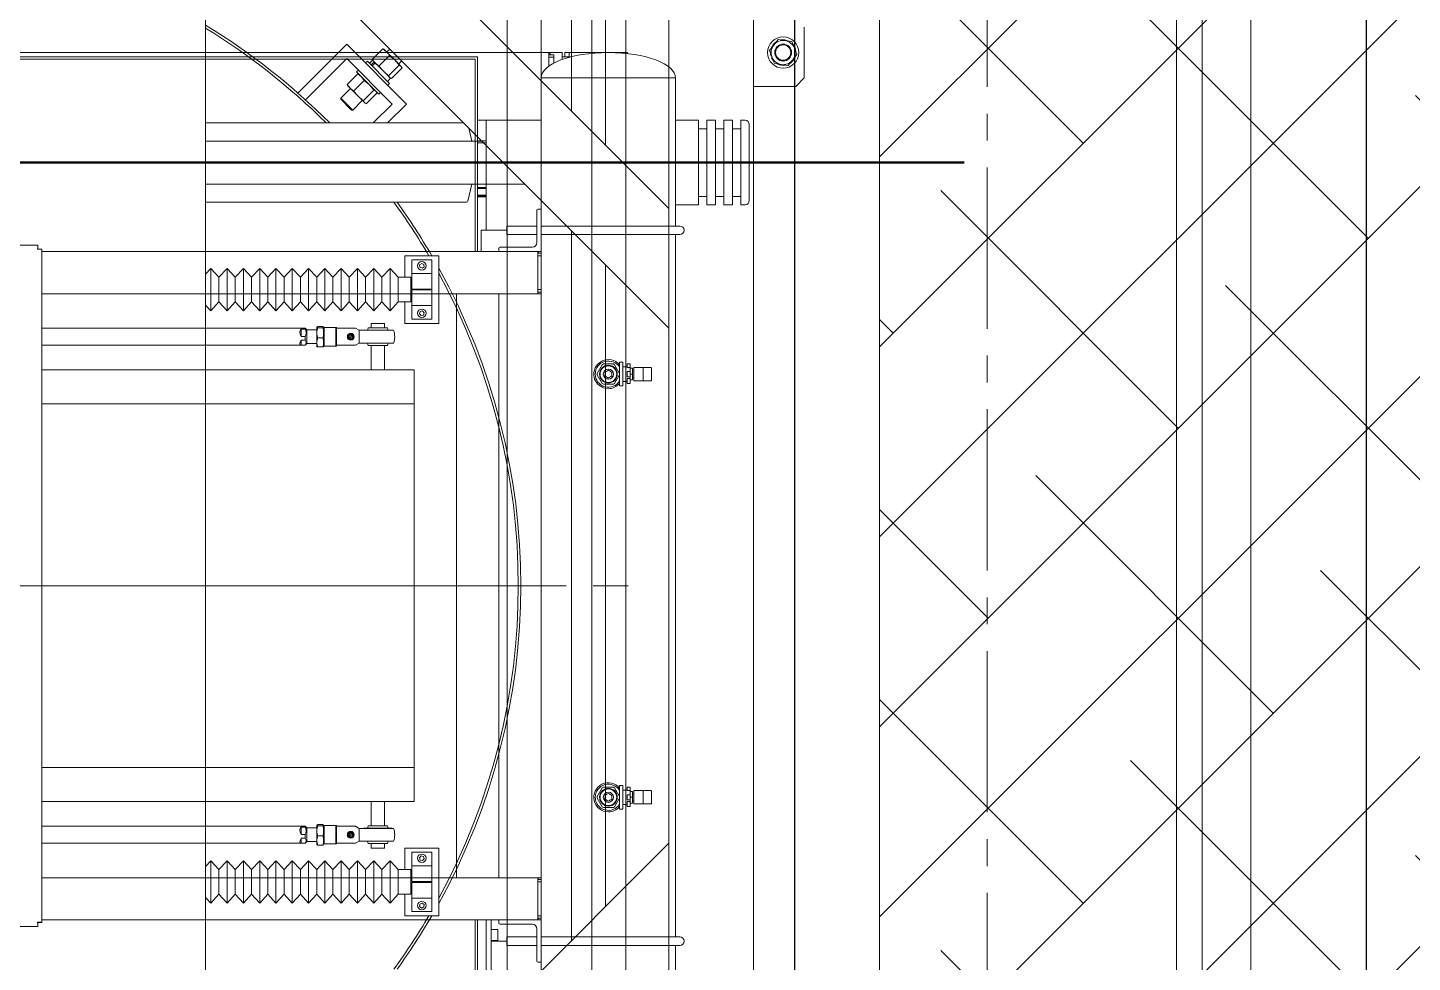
# Model space of a CAD drawing. Header units: millimetres. Extents: x 163705 to 1616509, y 81827 to 302547.
# Drawn here: x 215946 to 217582, y 143615 to 144719 of the extents above; entities that cross this region are included whole.
import ezdxf

# ---------------------------------------------------------------- set-up
doc = ezdxf.new("R2010")
doc.units = ezdxf.units.MM
doc.header["$LTSCALE"] = 10
doc.linetypes.add('CENTER2', pattern=[28.575, 19.05, -3.175, 3.175, -3.175])
for name, color, linetype, lineweight in [('1-中心线', 1, 'CENTER2', 0), ('1-填充', 8, 'Continuous', 18), ('1-护栏', 4, 'Continuous', 18), ('1-设备轮廓', 2, 'Continuous', 18)]:
    doc.layers.add(name, color=color, linetype=linetype, lineweight=lineweight)

# ---------------------------------------------------------------- blocks, each defined once
blk = doc.blocks.new('G$CB724F952')
blk.add_lwpolyline([(3, 3), (3, 1753), (1753, 1753), (1753, 3)], close=True)
blk.add_lwpolyline([(1713, 1653), (1713, 103)])
at = {"layer": '1-中心线'}
blk.add_line((0, 878), (1756, 878), dxfattribs=at)
blk = doc.blocks.new('G$C3B61D3F5')
for p, q in [((1426, 1330), (2695, 1330)), ((2711, 1330), (2695, 1330)), ((2695, 1330), (2695, 1320)), ((2695, 1327.5), (2701, 1327.5)), ((2701, 1327.5), (2701, 1324.5)), ((2711, 1330), (2711, 1322)), ((2714, 1325), (2714, 1330)), ((2714, 1330), (2719, 1330)), ((2719, 1325), (2719, 1330)), ((2719, 1330), (2783, 1330)), ((2783, 1329.3), (2783, 1330)), ((2783, 1330), (2788, 1330)), ((2788, 1328.8), (2788, 1330)), ((1011, 1325), (2611, 1325)), ((2608, 1322), (1014, 1322)), ((2608, 1095), (2608, 1322)), ((2611, 1095), (2611, 1325)), ((2695, 1324.5), (2701, 1324.5)), ((2695, 1320), (2695, 1313.9)), ((2701, 1324.5), (2701, 1317.5)), ((2719, 1325), (2711, 1325)), ((2711, 1322), (2711, 1321.8)), ((2721.6, 1325), (2719, 1325)), ((2686, 1300), (2686, 1145)), ((2686, 1300), (2845, 1300)), ((2686, 1300), (2845, 1300)), ((2845, 1125), (2845, 1300)), ((2611, 1250), (2621, 1250)), ((2621, 1250), (2621, 1120)), ((2621, 1250), (2631, 1250)), ((2631, 1250), (2686, 1250)), ((2872, 1250), (2845, 1250)), ((2872, 1150), (2872, 1250)), ((2892, 1250), (2882, 1250)), ((2882, 1150), (2882, 1250)), ((2892, 1150), (2892, 1250)), ((2912, 1250), (2902, 1250)), ((2902, 1150), (2902, 1250)), ((2912, 1150), (2912, 1250)), ((2927, 1250), (2922, 1250)), ((2922, 1150), (2922, 1250)), ((2932, 1155), (2932, 1245)), ((2882, 1240), (2872, 1240)), ((2902, 1240), (2892, 1240)), ((2922, 1240), (2912, 1240)), ((2611, 1225.5), (2621, 1225.5)), ((2611, 1223.5), (2621, 1223.5)), ((2611, 1170.6), (2621, 1170.6)), ((2611, 1169.5), (2621, 1169.5)), ((2611, 1161.5), (2621, 1161.5)), ((2611, 1160.5), (2621, 1160.5)), ((2621, 1159.5), (2611, 1159.5)), ((2845, 1150), (2872, 1150)), ((2872, 1160), (2882, 1160)), ((2882, 1150), (2892, 1150)), ((2892, 1160), (2902, 1160)), ((2902, 1150), (2912, 1150)), ((2912, 1160), (2922, 1160)), ((2922, 1150), (2927, 1150)), ((2681, 1105.5), (2681, 1143.3)), ((2682.7, 1145), (2686, 1145)), ((2686, 1145), (2686, 1095)), ((2615, 1120), (2615, 1095)), ((2622, 1120), (2615, 1120)), ((2645.5, 1120), (2622, 1120)), ((2681, 1125), (2645.5, 1125)), ((2645.5, 1115), (2645.5, 1125)), ((2645.5, 1115), (2681, 1115)), ((2765.5, 1125), (2686, 1125)), ((2686, 1115), (2765.5, 1115)), ((2850, 1125), (2765.5, 1125)), ((2765.5, 1115), (2850, 1115)), ((2845, 285), (2845, 1115)), ((2091.3, 1102.5), (1530.7, 1102.5)), ((2091.3, 1102.5), (2091.3, 1098.5)), ((2096, 1097.8), (2092, 1097.8)), ((2096, 302.2), (2096, 1097.8)), ((2636, 1095), (2636, 1098.3)), ((2637.7, 1100), (2675.5, 1100)), ((2096, 1095), (2682, 1095)), ((2686, 1095), (2682, 1095)), ((2682, 1095), (2682, 1087)), ((2682, 1093), (2686, 1093)), ((2682, 1090), (2686, 1090)), ((2682, 1087), (2682, 1053)), ((2686, 1095), (2686, 1093)), ((2686, 1093), (2686, 1090)), ((2686, 1090), (2686, 1050)), ((2682, 1053), (2682, 1045)), ((2682, 1050), (2686, 1050)), ((2686, 1050), (2686, 1047)), ((2096, 1045), (2586, 1045)), ((2586, 355), (2586, 1045)), ((2586, 1045), (2594, 1045)), ((2594, 1045), (2628, 1045)), ((2628, 1045), (2636, 1045)), ((2636, 355), (2636, 1045)), ((2636, 1045), (2682, 1045)), ((2682, 1047), (2686, 1047)), ((2682, 1045), (2686, 1045)), ((2686, 1047), (2686, 1045)), ((2686, 355), (2686, 1045)), ((2407, 1004.2), (2096, 1004.2)), ((2407, 1003.3), (2402.5, 1003.3)), ((2402.5, 1003.3), (2402.5, 994.5)), ((2409, 1002.2), (2407, 1004.2)), ((2407, 1003.3), (2407, 1004.2)), ((2421, 1002.2), (2409, 1002.2)), ((2409, 998.6), (2409, 1002.2)), ((2409, 986.2), (2409, 998.6)), ((2421, 1005.7), (2421.1, 1005.8)), ((2421, 1005.7), (2421, 1005.8)), ((2421, 998.8), (2421, 1005.7)), ((2421, 987.4), (2421, 998.8)), ((2421.3, 1006.1), (2422, 1006.4)), ((2422, 1006.4), (2428, 1006.4)), ((2422, 1004.9), (2428, 1004.9)), ((2428, 1006.4), (2428.7, 1006.1)), ((2428.9, 1005.8), (2429, 1005.7)), ((2429, 1005.7), (2429, 1005.8)), ((2429, 1005.2), (2429, 1005.7)), ((2429, 983.2), (2429, 1005.2)), ((2429.5, 983.2), (2429.5, 1005.2)), ((2443.5, 1005.2), (2429.5, 1005.2)), ((2443.5, 983.2), (2443.5, 1005.2)), ((2444, 983.2), (2444, 1005.2)), ((2466.6, 1004.2), (2444, 1004.2)), ((2466.6, 1004.2), (2470.9, 1001.8)), ((2470.9, 986.8), (2470.9, 1001.8)), ((2476.5, 1001.9), (2509.5, 1001.9)), ((2481.6, 1004.8), (2504.4, 1004.8)), ((2511.5, 1001.8), (2482.6, 1001.8)), ((2485, 1010), (2485, 1004.8)), ((2501, 1010), (2485, 1010)), ((2501, 1004.8), (2501, 1010)), ((2509.5, 1001.8), (2509.5, 1001.9)), ((2096, 984.2), (2407, 984.2)), ((2402.5, 994.5), (2407, 994.5)), ((2407, 990), (2402.5, 990)), ((2402.5, 984.3), (2402.5, 990)), ((2402.5, 984.3), (2407, 984.3)), ((2407, 990), (2407, 994.5)), ((2407, 984.2), (2409, 986.2)), ((2407, 984.2), (2407, 984.3)), ((2409, 986.2), (2421, 986.2)), ((2421, 982.8), (2421, 987.4)), ((2422, 992.8), (2428, 992.8)), ((2422, 982.1), (2428, 982.1)), ((2429, 982.8), (2429, 983.2)), ((2429.5, 983.2), (2443.5, 983.2)), ((2444, 984.2), (2466.6, 984.2)), ((2470.9, 986.8), (2466.6, 984.2)), ((2476.5, 986.6), (2509.5, 986.6)), ((2481.6, 983.8), (2504.4, 983.8)), ((2482.6, 986.8), (2511.5, 986.8)), ((2485, 983.8), (2485, 955)), ((2501, 955), (2501, 983.8)), ((2509.5, 986.6), (2509.5, 986.8)), ((2536, 955), (2096, 955)), ((2536, 955), (2536, 915)), ((2758.1, 961.1), (2752.2, 950.9)), ((2752.2, 950.9), (2752.2, 949.1)), ((2752.2, 949.1), (2758.1, 938.9)), ((2759.6, 962), (2758.1, 961.1)), ((2771.4, 962), (2759.6, 962)), ((2772.9, 961.1), (2771.4, 962)), ((2778.8, 950.9), (2772.9, 961.1)), ((2772.9, 938.9), (2778.8, 949.1)), ((2778.8, 958.5), (2778.5, 958.5)), ((2782.4, 964), (2778.8, 964)), ((2778.8, 964), (2778.8, 960)), ((2778.8, 960), (2778.8, 951)), ((2778.8, 950.9), (2778.8, 949.1)), ((2782.4, 964), (2782.4, 960)), ((2782.4, 960), (2782.4, 940)), ((2787.8, 958.5), (2782.4, 958.5)), ((2787.8, 962), (2787.8, 961.5)), ((2787.8, 962), (2791.2, 962)), ((2787.8, 961.5), (2787.8, 958)), ((2790.7, 958), (2787.8, 958)), ((2787.8, 953), (2787.8, 952.5)), ((2787.8, 953), (2791.2, 953)), ((2787.8, 952.5), (2787.8, 947.5)), ((2791.2, 962), (2791.2, 961.5)), ((2791.2, 961.5), (2791.2, 957.4)), ((2791.2, 953), (2791.2, 957.4)), ((2793.8, 956.9), (2791.2, 956.9)), ((2791.2, 953), (2791.2, 952.5)), ((2791.2, 952.5), (2791.2, 947.5)), ((2793.8, 950), (2791.2, 950)), ((2793.8, 956.9), (2793.8, 950)), ((2795.6, 954), (2793.8, 954)), ((2793.8, 950), (2793.8, 943.1)), ((2795.6, 957.9), (2795.6, 942.1)), ((2795.6, 957.9), (2797.4, 957.9)), ((2797.4, 957.9), (2807.7, 957.9)), ((2806.7, 942.1), (2806.7, 956.9)), ((2815.5, 957.9), (2807.7, 957.9)), ((2816.5, 956.9), (2816.5, 942.1)), ((2758.1, 938.9), (2759.6, 938)), ((2759.6, 938), (2771.4, 938)), ((2771.4, 938), (2772.9, 938.9)), ((2778.5, 941.5), (2778.8, 941.5)), ((2778.8, 949), (2778.8, 940)), ((2778.8, 940), (2778.8, 936)), ((2778.8, 936), (2782.4, 936)), ((2782.4, 941.5), (2787.8, 941.5)), ((2782.4, 940), (2782.4, 936)), ((2787.8, 947.5), (2787.8, 947)), ((2787.8, 947), (2791.2, 947)), ((2787.8, 944.9), (2790.7, 944.9)), ((2787.8, 944.9), (2787.8, 939.6)), ((2787.8, 939.6), (2787.8, 939.1)), ((2787.8, 939.1), (2791.2, 939.1)), ((2791.2, 947.5), (2791.2, 947)), ((2791.2, 945.8), (2791.2, 947)), ((2791.2, 945.8), (2791.2, 939.6)), ((2793.8, 943.1), (2791.2, 943.1)), ((2791.2, 939.6), (2791.2, 939.1)), ((2793.8, 946), (2795.6, 946)), ((2795.6, 942.1), (2797.4, 942.1)), ((2797.4, 942.1), (2806.5, 942.1)), ((2815.5, 942.1), (2807.7, 942.1)), ((2536, 915), (2096, 915)), ((2096, 915), (2536, 915)), ((2536, 915), (2536, 485)), ((2536, 485), (2096, 485)), ((2536, 485), (2096, 485)), ((2536, 445), (2536, 485)), ((2758.1, 461.1), (2752.2, 450.9)), ((2759.6, 462), (2758.1, 461.1)), ((2771.4, 462), (2759.6, 462)), ((2772.9, 461.1), (2771.4, 462)), ((2778.8, 450.9), (2772.9, 461.1)), ((2778.8, 458.5), (2778.5, 458.5)), ((2782.4, 464), (2778.8, 464)), ((2778.8, 464), (2778.8, 460)), ((2778.8, 460), (2778.8, 451)), ((2782.4, 464), (2782.4, 460)), ((2782.4, 460), (2782.4, 440)), ((2787.8, 458.5), (2782.4, 458.5)), ((2787.8, 462), (2787.8, 461.5)), ((2787.8, 462), (2791.2, 462)), ((2787.8, 461.5), (2787.8, 458)), ((2791.2, 462), (2791.2, 461.5)), ((2791.2, 461.5), (2791.2, 457.4)), ((2536, 445), (2096, 445)), ((2485, 445), (2485, 416.2)), ((2501, 416.2), (2501, 445)), ((2752.2, 450.9), (2752.2, 449.1)), ((2752.2, 449.1), (2758.1, 438.9)), ((2772.9, 438.9), (2778.8, 449.1)), ((2778.8, 450.9), (2778.8, 449.1)), ((2778.8, 449), (2778.8, 440)), ((2790.7, 458), (2787.8, 458)), ((2787.8, 453), (2787.8, 452.5)), ((2787.8, 453), (2791.2, 453)), ((2787.8, 452.5), (2787.8, 447.5)), ((2787.8, 447.5), (2787.8, 447)), ((2787.8, 447), (2791.2, 447)), ((2787.8, 444.9), (2790.7, 444.9)), ((2787.8, 444.9), (2787.8, 439.6)), ((2791.2, 453), (2791.2, 457.4)), ((2793.8, 456.9), (2791.2, 456.9)), ((2791.2, 453), (2791.2, 452.5)), ((2791.2, 452.5), (2791.2, 447.5)), ((2793.8, 450), (2791.2, 450)), ((2791.2, 447.5), (2791.2, 447)), ((2791.2, 445.8), (2791.2, 447)), ((2791.2, 445.8), (2791.2, 439.6)), ((2793.8, 443.1), (2791.2, 443.1)), ((2793.8, 456.9), (2793.8, 450)), ((2795.6, 454), (2793.8, 454)), ((2793.8, 450), (2793.8, 443.1)), ((2793.8, 446), (2795.6, 446)), ((2795.6, 457.9), (2795.6, 442.1)), ((2795.6, 457.9), (2797.4, 457.9)), ((2795.6, 442.1), (2797.4, 442.1)), ((2797.4, 457.9), (2807.7, 457.9)), ((2797.4, 442.1), (2806.5, 442.1)), ((2806.7, 442.1), (2806.7, 456.9)), ((2815.5, 457.9), (2807.7, 457.9)), ((2815.5, 442.1), (2807.7, 442.1)), ((2816.5, 456.9), (2816.5, 442.1)), ((2758.1, 438.9), (2759.6, 438)), ((2759.6, 438), (2771.4, 438)), ((2771.4, 438), (2772.9, 438.9)), ((2778.5, 441.5), (2778.8, 441.5)), ((2778.8, 440), (2778.8, 436)), ((2778.8, 436), (2782.4, 436)), ((2782.4, 441.5), (2787.8, 441.5)), ((2782.4, 440), (2782.4, 436)), ((2787.8, 439.6), (2787.8, 439.1)), ((2787.8, 439.1), (2791.2, 439.1)), ((2791.2, 439.6), (2791.2, 439.1)), ((2407, 415.8), (2096, 415.8)), ((2407, 414.8), (2402.5, 414.8)), ((2402.5, 414.8), (2402.5, 406)), ((2409, 413.8), (2407, 415.8)), ((2407, 414.8), (2407, 415.8)), ((2421, 413.8), (2409, 413.8)), ((2409, 410.1), (2409, 413.8)), ((2409, 397.8), (2409, 410.1)), ((2421, 417.2), (2421.1, 417.3)), ((2421, 410.3), (2421, 417.2)), ((2421, 417.2), (2421, 417.2)), ((2421, 398.9), (2421, 410.3)), ((2421.3, 417.6), (2422, 417.9)), ((2422, 417.9), (2428, 417.9)), ((2422, 416.4), (2428, 416.4)), ((2428, 417.9), (2428.7, 417.6)), ((2428.9, 417.3), (2429, 417.2)), ((2429, 416.8), (2429, 417.2)), ((2429, 417.2), (2429, 417.2)), ((2429, 394.8), (2429, 416.8)), ((2429.5, 394.8), (2429.5, 416.8)), ((2443.5, 416.8), (2429.5, 416.8)), ((2443.5, 394.8), (2443.5, 416.8)), ((2444, 394.8), (2444, 416.8)), ((2466.6, 415.8), (2444, 415.8)), ((2466.6, 415.8), (2470.9, 413.2)), ((2470.9, 398.2), (2470.9, 413.2)), ((2476.5, 413.4), (2509.5, 413.4)), ((2481.6, 416.2), (2504.4, 416.2)), ((2511.5, 413.2), (2482.6, 413.2)), ((2509.5, 413.2), (2509.5, 413.4)), ((2096, 395.8), (2407, 395.8)), ((2402.5, 406), (2407, 406)), ((2407, 401.5), (2402.5, 401.5)), ((2402.5, 395.8), (2402.5, 401.5)), ((2402.5, 395.8), (2407, 395.8)), ((2407, 401.5), (2407, 406)), ((2407, 395.8), (2409, 397.8)), ((2407, 395.8), (2407, 395.8)), ((2409, 397.8), (2421, 397.8)), ((2421, 394.2), (2421, 398.9)), ((2422, 404.3), (2428, 404.3)), ((2422, 393.6), (2428, 393.6)), ((2429, 394.2), (2429, 394.8)), ((2429.5, 394.8), (2443.5, 394.8)), ((2444, 395.8), (2466.6, 395.8)), ((2470.9, 398.2), (2466.6, 395.8)), ((2476.5, 398.1), (2509.5, 398.1)), ((2481.6, 395.2), (2504.4, 395.2)), ((2482.6, 398.2), (2511.5, 398.2)), ((2485, 395.2), (2485, 390)), ((2501, 390), (2501, 395.2)), ((2509.5, 398.1), (2509.5, 398.2)), ((2501, 390), (2485, 390)), ((2096, 355), (2586, 355)), ((2594, 355), (2586, 355)), ((2594, 355), (2628, 355)), ((2636, 355), (2628, 355)), ((2636, 355), (2682, 355)), ((2686, 355), (2682, 355)), ((2682, 355), (2682, 347)), ((2682, 353), (2686, 353)), ((2682, 350), (2686, 350)), ((2682, 347), (2682, 313)), ((2686, 355), (2686, 353)), ((2686, 353), (2686, 350)), ((2686, 350), (2686, 310)), ((2682, 313), (2682, 305)), ((1530.7, 297.5), (2091.3, 297.5)), ((2091.3, 297.5), (2091.3, 301.5)), ((2096, 302.2), (2092, 302.2)), ((2096, 305), (2682, 305)), ((2608, 78), (2608, 305)), ((2611, 75), (2611, 305)), ((2621, 95), (2621, 305)), ((2621, 305), (2621, 95)), ((2627, 95), (2627, 305)), ((2636, 305), (2636, 301.7)), ((2637.7, 300), (2675.5, 300)), ((2682, 310), (2686, 310)), ((2682, 307), (2686, 307)), ((2686, 305), (2682, 305)), ((2686, 310), (2686, 307)), ((2686, 307), (2686, 305)), ((2686, 255), (2686, 305)), ((2634.9, 293.8), (2627, 293.8)), ((2627, 280.8), (2634.9, 280.8)), ((2645.5, 280), (2627, 280)), ((2635, 293.7), (2635, 280.9)), ((2635, 280.9), (2635, 280.9)), ((2681, 285), (2645.5, 285)), ((2645.5, 275), (2645.5, 285)), ((2681, 294.5), (2681, 256.7)), ((2765.5, 285), (2686, 285)), ((2850, 285), (2765.5, 285)), ((2645.5, 275), (2681, 275)), ((2686, 275), (2765.5, 275)), ((2765.5, 275), (2850, 275)), ((2845, 218), (2845, 275)), ((2682.7, 255), (2686, 255)), ((2686, 255), (2686, 221))]:
    blk.add_line(p, q)
at = {"flags": 128}
for points in [[(2697.6, 1327.5), (2696.6, 1328.3), (2695, 1329.2)], [(2683.3, 1093), (2682.4, 1093.7), (2682, 1093.9)], [(2682, 1046.1), (2682.4, 1046.3), (2683.3, 1047)], [(2683.3, 353), (2682.4, 353.7), (2682, 353.9)], [(2682, 306.1), (2682.4, 306.3), (2683.3, 307)]]:
    blk.add_lwpolyline(points, dxfattribs=at)
for centre, radius in [((2461, 994.2), 4), ((2461, 994.2), 2.3), ((2461, 994.2), 1), ((2765.5, 950), 10.5), ((2765.5, 950), 9.8), ((2765.5, 950), 6), ((2765.5, 450), 10.5), ((2765.5, 450), 9.8), ((2765.5, 450), 6), ((2461, 405.7), 4), ((2461, 405.7), 2.3), ((2461, 405.7), 1)]:
    blk.add_circle(centre, radius)
for centre, radius, start, end in [((2927, 1245), 5, 0, 90), ((2927, 1155), 5, 270, 0), ((2682.7, 1143.3), 1.67, 90, 180), ((2850, 1120), 5, 270, 90), ((2637.7, 1098.3), 1.67, 90, 180), ((2675.5, 1105.5), 5.5, 270, 0), ((2509.6, 994.2), 29.9, 159.436, 165.2714), ((2476.4, 994.2), 29.9, 14.7286, 20.564), ((2493, 994.2), 20, 0, 22.0243), ((2461, 994.2), 3.18, 0, 180.0843), ((2461, 994.2), 3.18, 180.0843, 0), ((2509.6, 994.2), 29.9, 194.7286, 200.564), ((2476.4, 994.2), 29.9, 339.436, 345.2714), ((2493, 994.2), 20, 337.9757, 0), ((2765.5, 950), 17.2, 39.5549, 270), ((2765.5, 950), 15.5, 30.9, 329.1), ((2765.5, 950), 17.2, 270, 320.4451), ((2765.5, 450), 17.2, 39.5549, 270), ((2765.5, 450), 15.5, 30.9, 329.1), ((2765.5, 450), 17.2, 270, 320.4451), ((2509.6, 405.7), 29.9, 159.436, 165.2714), ((2476.4, 405.7), 29.9, 14.7286, 20.564), ((2493, 405.7), 20, 0, 22.0243), ((2461, 405.7), 3.18, 0, 180.0843), ((2461, 405.7), 3.18, 180.0843, 0), ((2509.6, 405.7), 29.9, 194.7286, 200.564), ((2476.4, 405.7), 29.9, 339.436, 345.2714), ((2493, 405.7), 20, 337.9757, 0), ((2637.7, 301.7), 1.67, 180, 270), ((2675.5, 294.5), 5.5, 0, 90), ((2634.9, 293.7), 0.1, 0, 90), ((2634.9, 280.9), 0.1, 270, 0), ((2850, 280), 5, 270, 90), ((2682.7, 256.7), 1.67, 180, 270)]:
    blk.add_arc(centre, radius, start, end)
for centre, major_axis, ratio, start_param, end_param in [((2765.5, 1300), (-79.5, 0), 0.377358, 4.712389, 6.283185), ((2765.5, 1300), (79.5, 0), 0.377358, 0, 1.570796), ((2411, 994.2), (-8.79, 8.79), 0.542909, 6.225757, 7.335379), ((2411, 994.2), (9.59, 9.59), 0.296253, 2.298766, 3.408388), ((2411, 405.7), (-8.79, 8.79), 0.542909, 6.225757, 7.335379), ((2411, 405.7), (9.59, 9.59), 0.296253, 2.298766, 3.408388)]:
    blk.add_ellipse(centre, major_axis=major_axis, ratio=ratio, start_param=start_param, end_param=end_param)
for points in [[(2091.3, 1102.5), (2091.3, 1102.4), (2091.2, 1102.3), (2091.1, 1101.1), (2091.1, 1099.5), (2091, 1098.2), (2091, 1097.5)], [(2091.3, 1098.5), (2091.3, 1098.5), (2091.2, 1098.5), (2091.1, 1098.2), (2091.1, 1097.9), (2091, 1097.6), (2091, 1097.5)], [(2091, 1097.5), (2091.7, 1097.5), (2093, 1097.6), (2094.6, 1097.6), (2095.8, 1097.7), (2095.9, 1097.8), (2096, 1097.8)], [(2091, 1097.5), (2091.1, 1097.5), (2091.4, 1097.6), (2091.7, 1097.6), (2092, 1097.7), (2092, 1097.8), (2092, 1097.8)], [(2091, 302.5), (2091, 301.8), (2091.1, 300.5), (2091.1, 298.9), (2091.2, 297.7), (2091.3, 297.6), (2091.3, 297.5)], [(2096, 302.2), (2095.9, 302.2), (2095.8, 302.3), (2094.6, 302.4), (2093, 302.4), (2091.7, 302.5), (2091, 302.5)], [(2092, 302.2), (2092, 302.2), (2092, 302.3), (2091.7, 302.4), (2091.4, 302.4), (2091.1, 302.5), (2091, 302.5)], [(2091, 302.5), (2091, 302.4), (2091.1, 302.1), (2091.1, 301.8), (2091.2, 301.5), (2091.3, 301.5), (2091.3, 301.5)]]:
    blk.add_open_spline(points, degree=3)
for points, knots in [([(2407, 994.5), (2407.4, 995.2), (2408.2, 996.6), (2408.7, 998.9), (2408.2, 1001.2), (2407.4, 1002.6), (2407, 1003.3)], [0, 0, 0, 0, 0.2496197, 0.4996875, 0.7498242, 1, 1, 1, 1]), ([(2422, 1004.9), (2421.7, 1005.1), (2421.2, 1005.3), (2421.1, 1005.6), (2421, 1005.7)], [0, 0, 0, 0, 0.500383, 1, 1, 1, 1]), ([(2421, 998.8), (2421.1, 999.9), (2421.2, 1001.9), (2421.7, 1003.9), (2422, 1004.9)], [0, 0, 0, 0, 0.4983226, 1, 1, 1, 1]), ([(2422, 992.8), (2421.7, 993.8), (2421.2, 995.7), (2421.1, 997.8), (2421, 998.8)], [0, 0, 0, 0, 0.498023, 1, 1, 1, 1]), ([(2429, 1005.7), (2428.9, 1005.6), (2428.8, 1005.3), (2428.3, 1005.1), (2428, 1004.9)], [0, 0, 0, 0, 0.500251, 1, 1, 1, 1]), ([(2428, 1004.9), (2428.3, 1003.9), (2428.8, 1001.9), (2428.9, 999.9), (2429, 998.8)], [0, 0, 0, 0, 0.5016774, 1, 1, 1, 1]), ([(2429, 998.8), (2428.9, 997.8), (2428.8, 995.7), (2428.3, 993.8), (2428, 992.8)], [0, 0, 0, 0, 0.501977, 1, 1, 1, 1]), ([(2429.5, 1005.2), (2429.4, 1005.2), (2429.2, 1005.2), (2429.1, 1005.2), (2429, 1005.2)], [0, 0, 0, 0, 0.560229, 1, 1, 1, 1]), ([(2444, 1005.2), (2443.9, 1005.2), (2443.7, 1005.2), (2443.6, 1005.2), (2443.5, 1005.2)], [0, 0, 0, 0, 0.560036, 1, 1, 1, 1]), ([(2470.9, 1001.8), (2471.6, 1001.8), (2473, 1001.8), (2475.2, 1001.8), (2477.6, 1001.8), (2480.1, 1001.8), (2481.7, 1001.8), (2482.6, 1001.8)], [0, 0, 0, 0, 0.174265, 0.382612, 0.588125, 0.782436, 1, 1, 1, 1]), ([(2407, 984.3), (2407.4, 984.7), (2408.2, 985.6), (2408.7, 987.1), (2408.2, 988.6), (2407.4, 989.5), (2407, 990)], [0, 0, 0, 0, 0.250176, 0.500312, 0.75038, 1, 1, 1, 1]), ([(2421, 987.4), (2421.1, 988.3), (2421.2, 990.1), (2421.7, 991.9), (2422, 992.8)], [0, 0, 0, 0, 0.5002515, 1, 1, 1, 1]), ([(2422, 982.1), (2421.7, 983), (2421.2, 984.7), (2421.1, 986.5), (2421, 987.4)], [0, 0, 0, 0, 0.500383, 1, 1, 1, 1]), ([(2421.1, 982.7), (2421.1, 982.6), (2421.2, 982.4), (2421.7, 982.2), (2422, 982.1)], [0, 0, 0, 0, 0.380555, 1, 1, 1, 1]), ([(2428, 992.8), (2428.3, 991.9), (2428.8, 990.1), (2428.9, 988.3), (2429, 987.4)], [0, 0, 0, 0, 0.500383, 1, 1, 1, 1]), ([(2429, 987.4), (2428.9, 986.5), (2428.8, 984.7), (2428.3, 983), (2428, 982.1)], [0, 0, 0, 0, 0.500251, 1, 1, 1, 1]), ([(2428, 982.1), (2428.3, 982.2), (2428.8, 982.4), (2428.9, 982.6), (2428.9, 982.7)], [0, 0, 0, 0, 0.620231, 1, 1, 1, 1]), ([(2429, 983.2), (2429.1, 983.2), (2429.3, 983.2), (2429.4, 983.2), (2429.5, 983.2)], [0, 0, 0, 0, 0.560036, 1, 1, 1, 1]), ([(2443.5, 983.2), (2443.6, 983.2), (2443.8, 983.2), (2443.9, 983.2), (2444, 983.2)], [0, 0, 0, 0, 0.5602294, 1, 1, 1, 1]), ([(2482.6, 986.8), (2481.5, 986.8), (2479.5, 986.8), (2476.5, 986.8), (2473.6, 986.8), (2471.8, 986.8), (2470.9, 986.8)], [0, 0, 0, 0, 0.267638, 0.499185, 0.776392, 1, 1, 1, 1]), ([(2761.4, 947.8), (2761.5, 948.6), (2761.5, 950.1), (2761.5, 951.7), (2761.6, 952.4)], [0, 0, 0, 0, 0.500178, 1, 1, 1, 1]), ([(2761.6, 952.4), (2762.2, 952.8), (2763.6, 953.5), (2765, 954.3), (2765.6, 954.6)], [0, 0, 0, 0, 0.4990673, 1, 1, 1, 1]), ([(2765.6, 954.6), (2766.3, 954.2), (2767.6, 953.4), (2768.9, 952.6), (2769.6, 952.2)], [0, 0, 0, 0, 0.499067, 1, 1, 1, 1]), ([(2769.6, 952.2), (2769.5, 951.4), (2769.5, 949.9), (2769.5, 948.3), (2769.4, 947.6)], [0, 0, 0, 0, 0.499822, 1, 1, 1, 1]), ([(2790.7, 958), (2790.8, 957.9), (2790.9, 957.9), (2790.9, 957.9), (2791, 957.9), (2791.1, 957.8), (2791.2, 957.6), (2791.2, 957.5), (2791.2, 957.4)], [0, 0, 0, 0, 0.125356, 0.250369, 0.375773, 0.501235, 0.750965, 1, 1, 1, 1]), ([(2806.7, 956.9), (2806.7, 957.1), (2806.7, 957.3), (2806.9, 957.6), (2807.1, 957.8), (2807.3, 957.9), (2807.5, 957.9), (2807.6, 957.9), (2807.7, 957.9)], [0, 0, 0, 0, 0.2496471, 0.4991571, 0.6244508, 0.7496911, 0.8749183, 1, 1, 1, 1]), ([(2816.5, 956.9), (2816.5, 957.1), (2816.5, 957.3), (2816.3, 957.6), (2816.1, 957.8), (2815.9, 957.9), (2815.7, 957.9), (2815.6, 957.9), (2815.5, 957.9)], [0, 0, 0, 0, 0.2496964, 0.4991854, 0.6244669, 0.7497882, 0.8748686, 1, 1, 1, 1]), ([(2765.4, 945.4), (2764.7, 945.8), (2763.4, 946.6), (2762.1, 947.4), (2761.4, 947.8)], [0, 0, 0, 0, 0.499067, 1, 1, 1, 1]), ([(2769.4, 947.6), (2768.8, 947.2), (2767.4, 946.5), (2766, 945.7), (2765.4, 945.4)], [0, 0, 0, 0, 0.4990673, 1, 1, 1, 1]), ([(2791.2, 945.8), (2791.2, 945.6), (2791.2, 945.4), (2791, 945.1), (2790.9, 945), (2790.8, 944.9), (2790.8, 944.9), (2790.7, 944.9)], [0, 0, 0, 0, 0.498685, 0.748579, 0.874172, 0.937035, 1, 1, 1, 1]), ([(2807.7, 942.1), (2807.6, 942.1), (2807.5, 942.1), (2807.3, 942.1), (2807.1, 942.1), (2806.9, 942.1), (2806.7, 942.1), (2806.7, 942.1), (2806.7, 942.1)], [0, 0, 0, 0, 0.124806, 0.250059, 0.3754, 0.500545, 0.750283, 1, 1, 1, 1]), ([(2816.5, 942.1), (2816.5, 942.1), (2816.5, 942.1), (2816.3, 942.1), (2816.1, 942.1), (2815.9, 942.1), (2815.7, 942.1), (2815.6, 942.1), (2815.5, 942.1)], [0, 0, 0, 0, 0.249073, 0.498529, 0.623968, 0.749423, 0.873896, 1, 1, 1, 1]), ([(2761.4, 447.8), (2761.5, 448.6), (2761.5, 450.1), (2761.5, 451.7), (2761.6, 452.4)], [0, 0, 0, 0, 0.500178, 1, 1, 1, 1]), ([(2765.4, 445.4), (2764.7, 445.8), (2763.4, 446.6), (2762.1, 447.4), (2761.4, 447.8)], [0, 0, 0, 0, 0.499067, 1, 1, 1, 1]), ([(2761.6, 452.4), (2762.2, 452.8), (2763.6, 453.5), (2765, 454.3), (2765.6, 454.6)], [0, 0, 0, 0, 0.4990673, 1, 1, 1, 1]), ([(2769.4, 447.6), (2768.8, 447.2), (2767.4, 446.5), (2766, 445.7), (2765.4, 445.4)], [0, 0, 0, 0, 0.4990673, 1, 1, 1, 1]), ([(2765.6, 454.6), (2766.3, 454.2), (2767.6, 453.4), (2768.9, 452.6), (2769.6, 452.2)], [0, 0, 0, 0, 0.4990673, 1, 1, 1, 1]), ([(2769.6, 452.2), (2769.5, 451.4), (2769.5, 449.9), (2769.5, 448.3), (2769.4, 447.6)], [0, 0, 0, 0, 0.499822, 1, 1, 1, 1]), ([(2790.7, 458), (2790.8, 457.9), (2790.9, 457.9), (2790.9, 457.9), (2791, 457.9), (2791.1, 457.8), (2791.2, 457.6), (2791.2, 457.5), (2791.2, 457.4)], [0, 0, 0, 0, 0.125356, 0.250369, 0.375773, 0.501235, 0.750965, 1, 1, 1, 1]), ([(2791.2, 445.8), (2791.2, 445.6), (2791.2, 445.4), (2791, 445.1), (2790.9, 445), (2790.8, 444.9), (2790.8, 444.9), (2790.7, 444.9)], [0, 0, 0, 0, 0.498685, 0.748579, 0.874172, 0.937035, 1, 1, 1, 1]), ([(2806.7, 456.9), (2806.7, 457.1), (2806.7, 457.3), (2806.9, 457.6), (2807.1, 457.8), (2807.3, 457.9), (2807.5, 457.9), (2807.6, 457.9), (2807.7, 457.9)], [0, 0, 0, 0, 0.249647, 0.499157, 0.624451, 0.749691, 0.874918, 1, 1, 1, 1]), ([(2807.7, 442.1), (2807.6, 442.1), (2807.5, 442.1), (2807.3, 442.1), (2807.1, 442.1), (2806.9, 442.1), (2806.7, 442.1), (2806.7, 442.1), (2806.7, 442.1)], [0, 0, 0, 0, 0.124806, 0.250059, 0.3754, 0.500545, 0.750283, 1, 1, 1, 1]), ([(2816.5, 456.9), (2816.5, 457.1), (2816.5, 457.3), (2816.3, 457.6), (2816.1, 457.8), (2815.9, 457.9), (2815.7, 457.9), (2815.6, 457.9), (2815.5, 457.9)], [0, 0, 0, 0, 0.249696, 0.499185, 0.624467, 0.749788, 0.874869, 1, 1, 1, 1]), ([(2816.5, 442.1), (2816.5, 442.1), (2816.5, 442.1), (2816.3, 442.1), (2816.1, 442.1), (2815.9, 442.1), (2815.7, 442.1), (2815.6, 442.1), (2815.5, 442.1)], [0, 0, 0, 0, 0.249073, 0.498529, 0.623968, 0.749423, 0.873896, 1, 1, 1, 1]), ([(2407, 406), (2407.4, 406.7), (2408.2, 408.1), (2408.7, 410.4), (2408.2, 412.7), (2407.4, 414.1), (2407, 414.8)], [0, 0, 0, 0, 0.24962, 0.499688, 0.749824, 1, 1, 1, 1]), ([(2422, 416.4), (2421.7, 416.6), (2421.2, 416.8), (2421.1, 417.1), (2421, 417.2)], [0, 0, 0, 0, 0.500383, 1, 1, 1, 1]), ([(2421, 410.3), (2421.1, 411.4), (2421.2, 413.4), (2421.7, 415.4), (2422, 416.4)], [0, 0, 0, 0, 0.498323, 1, 1, 1, 1]), ([(2422, 404.3), (2421.7, 405.3), (2421.2, 407.2), (2421.1, 409.3), (2421, 410.3)], [0, 0, 0, 0, 0.498023, 1, 1, 1, 1]), ([(2429, 417.2), (2428.9, 417.1), (2428.8, 416.8), (2428.3, 416.6), (2428, 416.4)], [0, 0, 0, 0, 0.500251, 1, 1, 1, 1]), ([(2428, 416.4), (2428.3, 415.4), (2428.8, 413.4), (2428.9, 411.4), (2429, 410.3)], [0, 0, 0, 0, 0.501677, 1, 1, 1, 1]), ([(2429, 410.3), (2428.9, 409.3), (2428.8, 407.2), (2428.3, 405.3), (2428, 404.3)], [0, 0, 0, 0, 0.501977, 1, 1, 1, 1]), ([(2429.5, 416.8), (2429.4, 416.8), (2429.2, 416.8), (2429.1, 416.8), (2429, 416.8)], [0, 0, 0, 0, 0.5602294, 1, 1, 1, 1]), ([(2444, 416.8), (2443.9, 416.8), (2443.7, 416.8), (2443.6, 416.8), (2443.5, 416.8)], [0, 0, 0, 0, 0.560036, 1, 1, 1, 1]), ([(2470.9, 413.2), (2471.6, 413.2), (2473, 413.2), (2475.2, 413.2), (2477.6, 413.2), (2480.1, 413.2), (2481.7, 413.2), (2482.6, 413.2)], [0, 0, 0, 0, 0.174265, 0.382612, 0.588125, 0.782436, 1, 1, 1, 1]), ([(2407, 395.8), (2407.4, 396.2), (2408.2, 397.1), (2408.7, 398.6), (2408.2, 400.1), (2407.4, 401), (2407, 401.5)], [0, 0, 0, 0, 0.2501758, 0.5003125, 0.7503803, 1, 1, 1, 1]), ([(2421, 398.9), (2421.1, 399.8), (2421.2, 401.6), (2421.7, 403.4), (2422, 404.3)], [0, 0, 0, 0, 0.500251, 1, 1, 1, 1]), ([(2422, 393.6), (2421.7, 394.5), (2421.2, 396.2), (2421.1, 398), (2421, 398.9)], [0, 0, 0, 0, 0.500383, 1, 1, 1, 1]), ([(2421.1, 394.2), (2421.1, 394.1), (2421.2, 393.9), (2421.7, 393.7), (2422, 393.6)], [0, 0, 0, 0, 0.380555, 1, 1, 1, 1]), ([(2428, 404.3), (2428.3, 403.4), (2428.8, 401.6), (2428.9, 399.8), (2429, 398.9)], [0, 0, 0, 0, 0.500383, 1, 1, 1, 1]), ([(2429, 398.9), (2428.9, 398), (2428.8, 396.2), (2428.3, 394.5), (2428, 393.6)], [0, 0, 0, 0, 0.500251, 1, 1, 1, 1]), ([(2428, 393.6), (2428.3, 393.7), (2428.8, 393.9), (2428.9, 394.1), (2428.9, 394.2)], [0, 0, 0, 0, 0.6202309, 1, 1, 1, 1]), ([(2429, 394.8), (2429.1, 394.8), (2429.3, 394.8), (2429.4, 394.8), (2429.5, 394.8)], [0, 0, 0, 0, 0.560036, 1, 1, 1, 1]), ([(2443.5, 394.8), (2443.6, 394.8), (2443.8, 394.8), (2443.9, 394.8), (2444, 394.8)], [0, 0, 0, 0, 0.5602294, 1, 1, 1, 1]), ([(2482.6, 398.2), (2481.5, 398.2), (2479.5, 398.2), (2476.5, 398.2), (2473.6, 398.2), (2471.8, 398.2), (2470.9, 398.2)], [0, 0, 0, 0, 0.267638, 0.499185, 0.776392, 1, 1, 1, 1])]:
    blk.add_open_spline(points, degree=3, knots=knots)
at = {"layer": '1-中心线'}
for p, q in [((2737, 1200), (3002, 1200)), ((1405.5, 700), (2216.5, 700))]:
    blk.add_line(p, q, dxfattribs=at)
blk = doc.blocks.new('A$C2f6614b9')
at = {"layer": '1-护栏'}
blk.add_lwpolyline([(0, 450), (17263.8, 450), (17263.8, 7650), (0, 7650)], close=True, dxfattribs=at)
at = {"layer": '1-设备轮廓', "lineweight": 50, "ltscale": 5}
blk.add_line((16925, 1950), (1300, 1950), dxfattribs=at)
at = {"layer": '1-设备轮廓'}
for name, p in [('G$CB724F952', (14672, 572)), ('G$C3B61D3F5', (13739, 750))]:
    blk.add_blockref(name, p, dxfattribs=at)
blk = doc.blocks.new('SW_CENTERMARKSYMBOL_0')
at = {"lineweight": 18}
for p, q in [((0, 5), (0, 774.5)), ((-5, 0), (-774.5, 0)), ((0, 0), (-2.5, 0)), ((0, 0), (0, 2.5)), ((0, 0), (0, -2.5)), ((0, 0), (2.5, 0)), ((5, 0), (774.5, 0)), ((0, -5), (0, -774.5))]:
    blk.add_line(p, q, dxfattribs=at)
blk = doc.blocks.new('G$CE9C43516')
for p, q in [((2921, 2280), (2921, 280)), ((2921, 2280), (2921, 280)), ((2951, 2280), (2951, 280)), ((2421, 355), (2421, 2205)), ((2321, 1584.3), (1850.3, 2055)), ((2321, 1725.7), (1991.7, 2055)), ((2206, 1840.7), (2206, 2055)), ((2246, 1800.7), (2246, 2055)), ((2321, 505), (2321, 2055)), ((1773.5, 530), (1773.5, 2030)), ((2481, 1880), (2481, 1940)), ((1940.2, 1919.9), (1882.5, 1862.2)), ((2010.9, 1849.2), (1940.2, 1919.9)), ((1982.9, 1914.6), (1970.3, 1902)), ((1982.9, 1914.6), (1987.4, 1911)), ((1983.9, 1914), (1982.9, 1914.6)), ((2444.8, 1918.8), (2439.7, 1912.3)), ((2449.9, 1925.3), (2444.8, 1918.8)), ((2458, 1924.1), (2449.9, 1925.3)), ((2466.2, 1923), (2458, 1924.1)), ((2469.2, 1915.3), (2466.2, 1923)), ((1891.5, 1854.2), (1940.2, 1903)), ((1940.2, 1903), (1994, 1849.2)), ((1964.6, 1899.8), (1962.5, 1897.7)), ((1964.6, 1899.8), (1990.8, 1873.6)), ((1970.6, 1900.9), (1967, 1897.4)), ((1972.6, 1898.9), (1969, 1895.4)), ((1973.9, 1897.5), (1970.3, 1902)), ((1970.3, 1902), (1970.9, 1901)), ((1970.6, 1900.9), (1972.6, 1898.9)), ((1970.8, 1900.9), (1971.1, 1900.3)), ((1972.6, 1898.9), (1973, 1898.5)), ((1973.7, 1897.8), (1973, 1898.5)), ((1990.9, 1906.6), (1978.3, 1894)), ((1984.6, 1913.8), (1984, 1914.1)), ((1984.6, 1913.8), (1987.4, 1911)), ((1997, 1901.3), (1987.4, 1911)), ((1991.1, 1914.2), (1987.6, 1910.7)), ((1990.9, 1906.6), (1997, 1901.3)), ((1997, 1901.3), (2002.3, 1895.2)), ((2004.3, 1894), (1997, 1901.3)), ((2001.7, 1896.6), (2005.2, 1900.1)), ((2439.7, 1912.3), (2442.8, 1904.7)), ((2441, 1908.7), (2441.4, 1906.4)), ((2441.4, 1906.4), (2442, 1906.6)), ((2442.9, 1904.3), (2442.2, 1904)), ((2462.1, 1894.7), (2467.2, 1901.2)), ((2467.2, 1901.2), (2472.3, 1907.7)), ((1953.2, 1884.9), (1940.6, 1872.3)), ((1954, 1889.2), (1951.9, 1887.1)), ((1951.9, 1887.1), (1978.1, 1860.9)), ((1953.2, 1884.9), (1957.5, 1881.4)), ((1954.2, 1884.3), (1953.2, 1884.9)), ((1954.9, 1884.1), (1954.2, 1884.4)), ((1973.7, 1897.8), (1970.2, 1894.2)), ((1973.7, 1897.8), (1991.9, 1879.6)), ((1983.6, 1887.9), (1978.3, 1894)), ((1989.7, 1882.6), (1983.6, 1887.9)), ((2002.3, 1895.2), (1989.7, 1882.6)), ((1990.9, 1880.6), (1989.7, 1882.6)), ((2005.6, 1891.9), (1993, 1879.3)), ((2002.3, 1895.2), (2004.3, 1894)), ((2004.3, 1894), (2005.6, 1891.9)), ((2004.8, 1893.6), (2004.3, 1894)), ((2005.1, 1893), (2004.8, 1893.6)), ((2445.8, 1897), (2454, 1895.9)), ((2454, 1895.9), (2462.1, 1894.7)), ((1944.5, 1867.6), (1933.1, 1856.3)), ((1944.1, 1868), (1940.6, 1872.3)), ((1940.6, 1872.3), (1941.2, 1871.4)), ((1941.1, 1871.3), (1941.4, 1870.6)), ((1944.1, 1868), (1941.4, 1870.6)), ((1948.4, 1864.5), (1944.1, 1868)), ((1953.7, 1858.4), (1944.1, 1868)), ((1961, 1877.1), (1948.4, 1864.5)), ((1957.5, 1881.4), (1961, 1877.1)), ((1972.4, 1865.7), (1959.8, 1853.1)), ((1961, 1877.1), (1967.1, 1871.8)), ((1967.1, 1871.8), (1972.4, 1865.7)), ((1972.4, 1865.7), (1974.6, 1864.4)), ((1988.4, 1876), (1991.9, 1879.6)), ((1988.7, 1871.5), (1990.8, 1873.6)), ((1993, 1879.3), (1990.9, 1880.6)), ((1991.3, 1880.1), (1991.9, 1879.8)), ((2421, 1870), (2471, 1870)), ((2471, 1870), (2481, 1880)), ((1933.1, 1856.3), (1933.1, 1854.9)), ((1933.1, 1856.3), (1945.2, 1844.2)), ((1944, 1844), (1933.1, 1854.9)), ((1947.3, 1842.1), (1958.6, 1853.5)), ((1953.7, 1858.4), (1948.4, 1864.5)), ((1959.8, 1853.1), (1953.7, 1858.4)), ((1961.1, 1850.9), (1953.7, 1858.4)), ((1961.1, 1850.9), (1959.8, 1853.1)), ((1961.6, 1850.4), (1961.1, 1850.9)), ((1961.6, 1850.4), (1962.3, 1850.1)), ((1975.9, 1862.2), (1963.3, 1849.6)), ((1994, 1849.2), (1971.6, 1826.8)), ((1975.4, 1863.2), (1975.1, 1863.9)), ((1978.1, 1860.9), (1980.2, 1863)), ((1988.5, 1826.8), (2010.9, 1849.2)), ((1945.9, 1842.1), (1944, 1844)), ((1945.2, 1844.2), (1947.3, 1842.1)), ((1945.9, 1842.1), (1947.3, 1842.1)), ((2078.5, 1826.8), (1773.5, 1826.8)), ((2088.1, 1805.4), (2084.6, 1820.7)), ((2099.9, 1805.4), (1773.5, 1805.4)), ((2150.7, 1754.6), (1773.5, 1754.6)), ((2083.5, 1734.4), (2088.1, 1754.6)), ((2081.9, 1733.2), (1773.5, 1733.2)), ((2206, 860.7), (2206, 1699.3)), ((2009, 1670), (2009, 1644.5)), ((2049, 1670), (2009, 1670)), ((2049, 1590), (2049, 1670)), ((1779.6, 1655), (1773.5, 1648.3)), ((1789.2, 1644.5), (1779.6, 1655)), ((1779.6, 1655), (1779.6, 1605)), ((1798.9, 1655), (1789.2, 1644.5)), ((1808.5, 1644.5), (1798.9, 1655)), ((1798.9, 1655), (1798.9, 1605)), ((1818.1, 1655), (1808.5, 1644.5)), ((1827.8, 1644.5), (1818.1, 1655)), ((1818.1, 1655), (1818.1, 1605)), ((1837.4, 1655), (1827.8, 1644.5)), ((1847, 1644.5), (1837.4, 1655)), ((1837.4, 1655), (1837.4, 1605)), ((1856.6, 1655), (1847, 1644.5)), ((1866.2, 1644.5), (1856.6, 1655)), ((1856.6, 1655), (1856.6, 1605)), ((1875.9, 1655), (1866.2, 1644.5)), ((1885.5, 1644.5), (1875.9, 1655)), ((1875.9, 1655), (1875.9, 1605)), ((1895.1, 1655), (1885.5, 1644.5)), ((1904.8, 1644.5), (1895.1, 1655)), ((1895.1, 1655), (1895.1, 1605)), ((1914.4, 1655), (1904.8, 1644.5)), ((1924, 1644.5), (1914.4, 1655)), ((1914.4, 1655), (1914.4, 1605)), ((1933.6, 1655), (1924, 1644.5)), ((1943.2, 1644.5), (1933.6, 1655)), ((1933.6, 1655), (1933.6, 1605)), ((1952.9, 1655), (1943.2, 1644.5)), ((1962.5, 1644.5), (1952.9, 1655)), ((1952.9, 1655), (1952.9, 1605)), ((1972.1, 1655), (1962.5, 1644.5)), ((1981.8, 1644.5), (1972.1, 1655)), ((1972.1, 1655), (1972.1, 1605)), ((1991.4, 1655), (1981.8, 1644.5)), ((2001, 1644.5), (1991.4, 1655)), ((1991.4, 1655), (1991.4, 1605)), ((2017, 1665), (2041, 1665)), ((2017, 1664.5), (2017, 1665)), ((2017, 1649.5), (2017, 1664.5)), ((2028.8, 1660.8), (2026.4, 1659.2)), ((2026.4, 1659.2), (2026.7, 1656.4)), ((2026.7, 1656.4), (2029.2, 1655.2)), ((2031.3, 1659.6), (2028.8, 1660.8)), ((2029.2, 1655.2), (2031.6, 1656.8)), ((2031.6, 1656.8), (2031.3, 1659.6)), ((2041, 1664.5), (2041, 1665)), ((2041, 1649.5), (2041, 1664.5)), ((2246, 900.7), (2246, 1659.3)), ((1789.2, 1644.5), (1789.2, 1615.5)), ((1808.5, 1644.5), (1808.5, 1615.5)), ((1827.8, 1644.5), (1827.8, 1615.5)), ((1847, 1644.5), (1847, 1615.5)), ((1866.2, 1644.5), (1866.2, 1615.5)), ((1885.5, 1644.5), (1885.5, 1615.5)), ((1904.8, 1644.5), (1904.8, 1615.5)), ((1924, 1644.5), (1924, 1615.5)), ((1943.2, 1644.5), (1943.2, 1615.5)), ((1962.5, 1644.5), (1962.5, 1615.5)), ((1981.8, 1644.5), (1981.8, 1615.5)), ((2016, 1644.5), (2001, 1644.5)), ((2001, 1644.5), (2001, 1615.5)), ((2016, 1644.5), (2016, 1615.5)), ((2017, 1642.5), (2016, 1642.5)), ((2017, 1649.5), (2017, 1649)), ((2017, 1648.5), (2017, 1649)), ((2017, 1649), (2041, 1649)), ((2017, 1630.5), (2017, 1648.5)), ((2041, 1649.5), (2041, 1649)), ((2041, 1648.5), (2041, 1649)), ((2041, 1630.5), (2041, 1648.5)), ((2017, 1630.5), (2041, 1630.5)), ((2017, 1611.5), (2017, 1629.5)), ((2017, 1629.5), (2041, 1629.5)), ((2026, 1630.5), (2026, 1629.5)), ((2032, 1629.5), (2032, 1630.5)), ((2040, 1629.5), (2040, 1630.5)), ((2041, 1630.5), (2041, 1629.5)), ((2041, 1611.5), (2041, 1629.5)), ((1773.5, 1611.7), (1779.6, 1605)), ((1779.6, 1605), (1789.2, 1615.5)), ((1789.2, 1615.5), (1798.9, 1605)), ((1798.9, 1605), (1808.5, 1615.5)), ((1808.5, 1615.5), (1818.1, 1605)), ((1818.1, 1605), (1827.8, 1615.5)), ((1827.8, 1615.5), (1837.4, 1605)), ((1837.4, 1605), (1847, 1615.5)), ((1847, 1615.5), (1856.6, 1605)), ((1856.6, 1605), (1866.2, 1615.5)), ((1866.2, 1615.5), (1875.9, 1605)), ((1875.9, 1605), (1885.5, 1615.5)), ((1885.5, 1615.5), (1895.1, 1605)), ((1895.1, 1605), (1904.8, 1615.5)), ((1904.8, 1615.5), (1914.4, 1605)), ((1914.4, 1605), (1924, 1615.5)), ((1924, 1615.5), (1933.6, 1605)), ((1933.6, 1605), (1943.2, 1615.5)), ((1943.2, 1615.5), (1952.9, 1605)), ((1952.9, 1605), (1962.5, 1615.5)), ((1962.5, 1615.5), (1972.1, 1605)), ((1972.1, 1605), (1981.8, 1615.5)), ((1981.8, 1615.5), (1991.4, 1605)), ((1991.4, 1605), (2001, 1615.5)), ((2001, 1615.5), (2016, 1615.5)), ((2009, 1615.5), (2009, 1590)), ((2016, 1617.5), (2017, 1617.5)), ((2017, 1611), (2017, 1611.5)), ((2017, 1611), (2041, 1611)), ((2017, 1611), (2017, 1610.5)), ((2017, 1595.5), (2017, 1610.5)), ((2027.1, 1604.2), (2026.2, 1601.4)), ((2029.9, 1604.7), (2027.1, 1604.2)), ((2031.8, 1602.6), (2029.9, 1604.7)), ((2041, 1611), (2041, 1611.5)), ((2041, 1611), (2041, 1610.5)), ((2041, 1595.5), (2041, 1610.5)), ((2009, 1590), (2049, 1590)), ((2017, 1595), (2017, 1595.5)), ((2017, 1595), (2041, 1595)), ((2026.2, 1601.4), (2028.1, 1599.3)), ((2028.1, 1599.3), (2030.9, 1599.8)), ((2030.9, 1599.8), (2031.8, 1602.6)), ((2041, 1595), (2041, 1595.5)), ((2321, 975.7), (1850.3, 505)), ((2009, 970), (2049, 970)), ((2009, 944.5), (2009, 970)), ((2049, 970), (2049, 890)), ((1779.6, 955), (1773.5, 948.3)), ((1789.2, 944.5), (1779.6, 955)), ((1779.6, 955), (1779.6, 931.6)), ((1798.9, 955), (1789.2, 944.5)), ((1808.5, 944.5), (1798.9, 955)), ((1798.9, 955), (1798.9, 931.6)), ((1818.1, 955), (1808.5, 944.5)), ((1827.8, 944.5), (1818.1, 955)), ((1818.1, 955), (1818.1, 931.6)), ((1837.4, 955), (1827.8, 944.5)), ((1847, 944.5), (1837.4, 955)), ((1837.4, 955), (1837.4, 931.6)), ((1856.6, 955), (1847, 944.5)), ((1866.2, 944.5), (1856.6, 955)), ((1856.6, 955), (1856.6, 931.6)), ((1875.9, 955), (1866.2, 944.5)), ((1885.5, 944.5), (1875.9, 955)), ((1875.9, 955), (1875.9, 931.6)), ((1895.1, 955), (1885.5, 944.5)), ((1904.8, 944.5), (1895.1, 955)), ((1895.1, 955), (1895.1, 931.6)), ((1914.4, 955), (1904.8, 944.5)), ((1924, 944.5), (1914.4, 955)), ((1914.4, 955), (1914.4, 931.6)), ((1933.6, 955), (1924, 944.5)), ((1943.2, 944.5), (1933.6, 955)), ((1933.6, 955), (1933.6, 931.6)), ((1952.9, 955), (1943.2, 944.5)), ((1962.5, 944.5), (1952.9, 955)), ((1952.9, 955), (1952.9, 931.6)), ((1972.1, 955), (1962.5, 944.5)), ((1981.8, 944.5), (1972.1, 955)), ((1972.1, 955), (1972.1, 931.6)), ((1991.4, 955), (1981.8, 944.5)), ((2001, 944.5), (1991.4, 955)), ((1991.4, 955), (1991.4, 931.6)), ((2041, 965), (2017, 965)), ((2017, 965), (2017, 964.5)), ((2017, 964.5), (2017, 949.5)), ((2017, 949), (2017, 949.5)), ((2028.1, 960.7), (2026.2, 958.6)), ((2026.2, 958.6), (2027.1, 955.8)), ((2027.1, 955.8), (2029.9, 955.3)), ((2030.9, 960.2), (2028.1, 960.7)), ((2029.9, 955.3), (2031.8, 957.4)), ((2031.8, 957.4), (2030.9, 960.2)), ((2041, 965), (2041, 964.5)), ((2041, 964.5), (2041, 949.5)), ((2041, 949), (2041, 949.5)), ((1789.2, 944.5), (1789.2, 930.9)), ((1808.5, 944.5), (1808.5, 930.9)), ((1827.8, 944.5), (1827.8, 930.9)), ((1847, 944.5), (1847, 930.9)), ((1866.2, 944.5), (1866.2, 930.9)), ((1885.5, 944.5), (1885.5, 930.9)), ((1904.8, 944.5), (1904.8, 930.9)), ((1924, 944.5), (1924, 930.9)), ((1943.2, 944.5), (1943.2, 930.9)), ((1962.5, 944.5), (1962.5, 930.9)), ((1981.8, 944.5), (1981.8, 930.9)), ((2016, 944.5), (2001, 944.5)), ((2001, 944.5), (2001, 930.9)), ((2016, 944.5), (2016, 930.9)), ((2017, 942.5), (2016, 942.5)), ((2041, 949), (2017, 949)), ((2017, 949), (2017, 948.5)), ((2017, 948.5), (2017, 930.5)), ((2041, 949), (2041, 948.5)), ((2041, 948.5), (2041, 930.5)), ((1779.6, 931.6), (1779.6, 905)), ((1789.2, 930.9), (1789.2, 915.5)), ((1798.9, 931.6), (1798.9, 905)), ((1808.5, 930.9), (1808.5, 915.5)), ((1818.1, 931.6), (1818.1, 905)), ((1827.8, 930.9), (1827.8, 915.5)), ((1837.4, 931.6), (1837.4, 905)), ((1847, 930.9), (1847, 915.5)), ((1856.6, 931.6), (1856.6, 905)), ((1866.2, 930.9), (1866.2, 915.5)), ((1875.9, 931.6), (1875.9, 905)), ((1885.5, 930.9), (1885.5, 915.5)), ((1895.1, 931.6), (1895.1, 905)), ((1904.8, 930.9), (1904.8, 915.5)), ((1914.4, 931.6), (1914.4, 905)), ((1924, 930.9), (1924, 915.5)), ((1933.6, 931.6), (1933.6, 905)), ((1943.2, 930.9), (1943.2, 915.5)), ((1952.9, 931.6), (1952.9, 905)), ((1962.5, 930.9), (1962.5, 915.5)), ((1972.1, 931.6), (1972.1, 905)), ((1981.8, 930.9), (1981.8, 915.5)), ((1991.4, 931.6), (1991.4, 905)), ((2001, 930.9), (2001, 915.5)), ((2016, 930.9), (2016, 915.5)), ((2016, 917.5), (2017, 917.5)), ((2041, 930.5), (2017, 930.5)), ((2041, 929.5), (2017, 929.5)), ((2017, 929.5), (2017, 911.5)), ((2026, 930.5), (2026, 929.5)), ((2032, 929.5), (2032, 930.5)), ((2040, 929.5), (2040, 930.5)), ((2041, 930.5), (2041, 929.5)), ((2041, 929.5), (2041, 911.5)), ((1773.5, 911.7), (1779.6, 905)), ((1779.6, 905), (1789.2, 915.5)), ((1789.2, 915.5), (1798.9, 905)), ((1798.9, 905), (1808.5, 915.5)), ((1808.5, 915.5), (1818.1, 905)), ((1818.1, 905), (1827.8, 915.5)), ((1827.8, 915.5), (1837.4, 905)), ((1837.4, 905), (1847, 915.5)), ((1847, 915.5), (1856.6, 905)), ((1856.6, 905), (1866.2, 915.5)), ((1866.2, 915.5), (1875.9, 905)), ((1875.9, 905), (1885.5, 915.5)), ((1885.5, 915.5), (1895.1, 905)), ((1895.1, 905), (1904.8, 915.5)), ((1904.8, 915.5), (1914.4, 905)), ((1914.4, 905), (1924, 915.5)), ((1924, 915.5), (1933.6, 905)), ((1933.6, 905), (1943.2, 915.5)), ((1943.2, 915.5), (1952.9, 905)), ((1952.9, 905), (1962.5, 915.5)), ((1962.5, 915.5), (1972.1, 905)), ((1972.1, 905), (1981.8, 915.5)), ((1981.8, 915.5), (1991.4, 905)), ((1991.4, 905), (2001, 915.5)), ((2001, 915.5), (2016, 915.5)), ((2009, 890), (2009, 915.5)), ((2017, 911.5), (2017, 911)), ((2041, 911), (2017, 911)), ((2017, 910.5), (2017, 911)), ((2017, 910.5), (2017, 895.5)), ((2026.7, 903.6), (2026.4, 900.8)), ((2026.4, 900.8), (2028.8, 899.2)), ((2029.2, 904.8), (2026.7, 903.6)), ((2028.8, 899.2), (2031.3, 900.4)), ((2031.6, 903.2), (2029.2, 904.8)), ((2031.3, 900.4), (2031.6, 903.2)), ((2041, 911.5), (2041, 911)), ((2041, 910.5), (2041, 911)), ((2041, 910.5), (2041, 895.5)), ((2049, 890), (2009, 890)), ((2017, 895.5), (2017, 895)), ((2041, 895), (2017, 895)), ((2041, 895.5), (2041, 895))]:
    blk.add_line(p, q)
at = {"flags": 128}
blk.add_lwpolyline([(2442.2, 1904), (2443.2, 1902), (2444.6, 1900.2)], dxfattribs=at)
for centre, radius in [((2456, 1910), 18.5), ((2456, 1910), 10), ((2456, 1910), 9), ((2029, 1658), 5), ((2029, 1602), 5), ((2029, 958), 5), ((2029, 902), 5)]:
    blk.add_circle(centre, radius)
for centre, radius, start, end in [((1371, 1280), 775, 44.877, 58.711), ((1371, 1280), 772, 45.0991, 58.5756), ((2456, 1910), 14.3, 141.8984, 201.8984), ((2456, 1910), 15.1, 123.13, 159.9432), ((2456, 1910), 14.3, 81.8984, 141.8984), ((2456, 1910), 15.1, 64.8671, 98.7369), ((2456, 1910), 14.3, 21.8984, 81.8984), ((2456, 1910), 14.3, 321.8984, 21.8984), ((2456, 1910), 15.1, 4.4928, 39.3764), ((2456, 1910), 14.3, 201.8984, 261.8984), ((2456, 1910), 14.3, 261.8984, 321.8984), ((2456, 1910), 15.1, 304.4288, 339.2896), ((2456, 1910), 15.1, 245.0552, 278.9357), ((1371, 1280), 772, 30.3434, 35.945), ((1371, 1280), 775, 30.2136, 35.7843), ((2081.9, 1734.8), 1.59, 270, 347), ((1371, 1280), 775, 331.0259, 28.9741), ((1371, 1280), 772, 331.4306, 28.5694), ((1371, 1280), 772, 324.055, 329.6566), ((1371, 1280), 775, 324.2157, 329.7864)]:
    blk.add_arc(centre, radius, start, end)
for points, knots in [([(2472.3, 1907.7), (2472.1, 1908.2), (2471.1, 1910.8), (2470, 1913.3), (2469.2, 1915.3)], [0, 0, 0, 0, 0.225037, 1, 1, 1, 1]), ([(1987.4, 1911), (1988.3, 1909.9), (1989.6, 1908.5), (1990.7, 1906.9), (1990.9, 1906.6)], [0, 0, 0, 0, 0.774963, 1, 1, 1, 1]), ([(2442.8, 1904.7), (2443.6, 1902.7), (2444.6, 1900.1), (2445.6, 1897.6), (2445.8, 1897)], [0, 0, 0, 0, 0.774963, 1, 1, 1, 1]), ([(1978.3, 1894), (1978, 1894.2), (1976.4, 1895.3), (1975, 1896.6), (1973.9, 1897.5)], [0, 0, 0, 0, 0.225037, 1, 1, 1, 1]), ([(1963.3, 1849.6), (1963.1, 1849.6), (1962.3, 1850), (1961.7, 1850.5), (1961.1, 1850.9)], [0, 0, 0, 0, 0.225037, 1, 1, 1, 1]), ([(1975.4, 1863.2), (1975.5, 1863), (1975.7, 1862.7), (1975.9, 1862.4), (1975.9, 1862.2)], [0, 0, 0, 0, 0.500529, 1, 1, 1, 1])]:
    blk.add_open_spline(points, degree=3, knots=knots)
at = {"layer": '1-中心线'}
blk.add_line((2697, 155), (2697, 2405), dxfattribs=at)
at = {"layer": '1-中心线', "lineweight": 0}
blk.add_blockref('SW_CENTERMARKSYMBOL_0', (1371, 1280), dxfattribs=at)
blk = doc.blocks.new('A$C642F63BD')
at = {"layer": '1-填充'}
h = blk.add_hatch(dxfattribs=at)
h.set_pattern_fill('ANSI38', color=256, scale=50)
h.set_pattern_definition([(45, (-1925, -0.0003), (-112.253, 112.253), []), (135, (-1925, -0.0003), (-336.7596, 112.253), [396.875, -238.125])])
h.paths.add_polyline_path([(100, 1900), (100, 100), (3975, 100), (3975, 1900)])
h.paths.add_polyline_path([(1400, 1000, 0.677608), (839.3, 776.2, 0.677608)], flags=16)
h.paths.add_polyline_path([(2750, 1000, 1), (3400, 1000, 1)], flags=16)
for points in [[(0, 0), (4075, 0), (4075, 2000), (0, 2000)], [(100, 100), (3975, 100), (3975, 1900), (100, 1900)]]:
    blk.add_lwpolyline(points, close=True, dxfattribs=at)
blk = doc.blocks.new('A$C7121566b')
blk.add_lwpolyline([(4649.7, 2600.1), (6924.6, 2600.1), (6924.6, 9600.1), (4649.7, 9600.1)], close=True)
blk.add_blockref('A$C642F63BD', (6924.6, 2500.1))
at = {"layer": '1-设备轮廓'}
for name, p in [('G$CE9C43516', (4454.7, 2220.1)), ('G$CB724F952', (4971.7, 2622.1))]:
    blk.add_blockref(name, p, dxfattribs=at)

msp = doc.modelspace()

# ---------------------------------------------------------------- linework, layer by layer
msp.add_lwpolyline([(213827.833, 142459.632), (213827.833, 150859.632), (217527.839, 150859.632), (217527.839, 142459.632)], close=True)

# ---------------------------------------------------------------- block references
for name, p in [('A$C7121566b', (209928.183, 140559.499)), ('A$C2f6614b9', (200127.833, 142609.632))]:
    msp.add_blockref(name, p)

doc.saveas('drawing.dxf')
